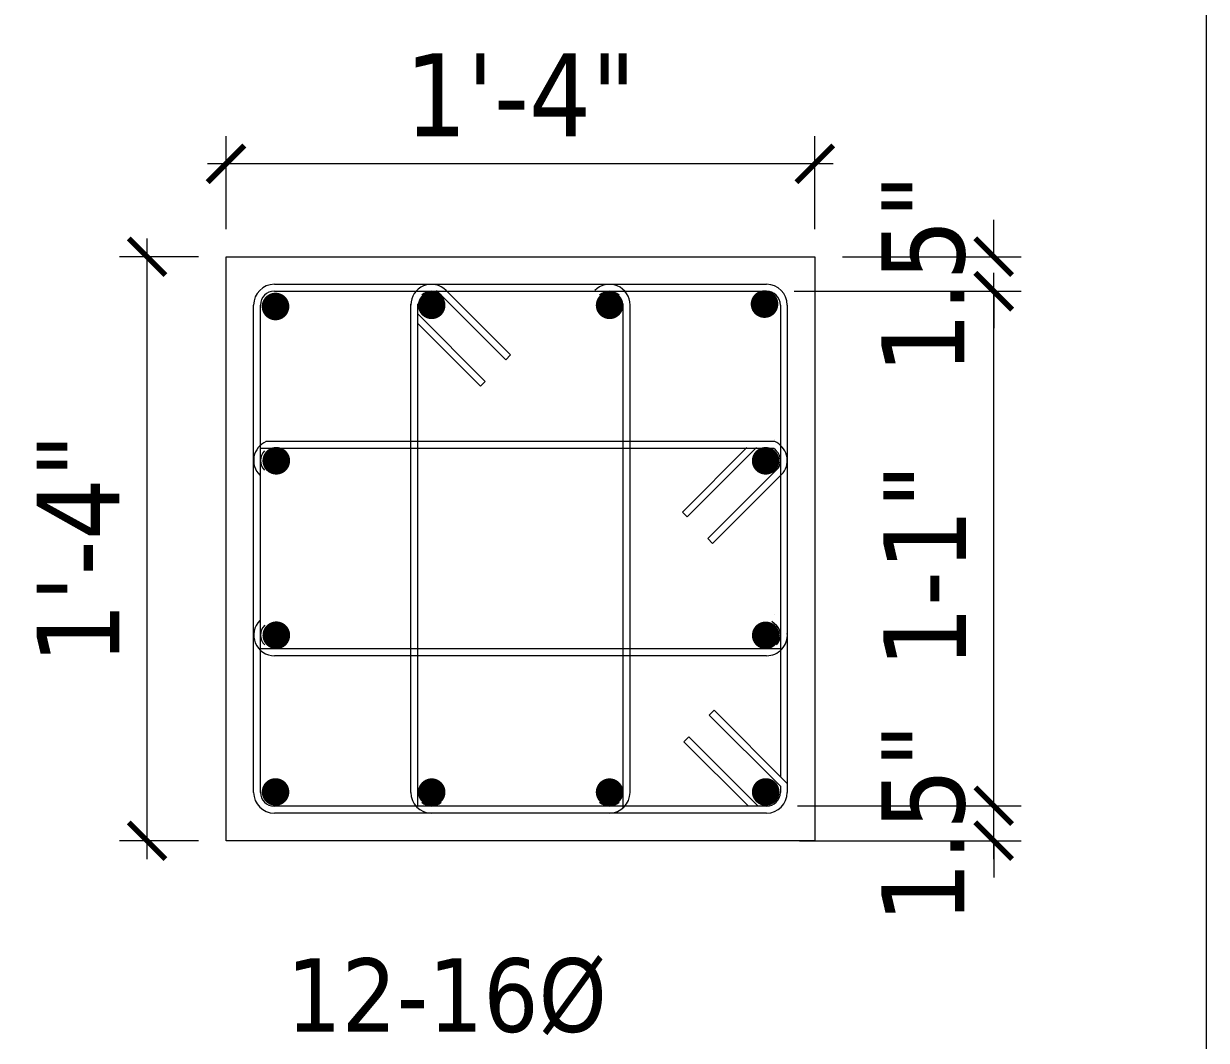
# Model space of a CAD drawing. Header units: inches. Extents: x 130993 to 274375, y -5108 to 103559.
# Drawn here: x 134869.6 to 134998.2, y 50605 to 50715.5 of the extents above; entities that cross this region are included whole.
import ezdxf

# ---------------------------------------------------------------- set-up
doc = ezdxf.new("R2010")
doc.units = ezdxf.units.IN
doc.header["$MEASUREMENT"] = 0
doc.header["$PDMODE"] = 2
doc.header["$PDSIZE"] = -3
for name, color, linetype, lineweight in [('DIMENSION', 142, 'Continuous', 20), ('HATCH', 9, 'Continuous', 9), ('TEXT', 181, 'Continuous', 13)]:
    doc.layers.add(name, color=color, linetype=linetype, lineweight=lineweight)
doc.layers.add('FRAME', color=7, linetype='Continuous')
doc.styles.add('TAHOMA', font='tahoma.ttf', dxfattribs={"height": 9})
doc.dimstyles.new('1-2', dxfattribs={"dimscale": 0, "dimtxt": 8, "dimasz": 4, "dimexe": 3, "dimexo": 3, "dimgap": 3, "dimtad": 1, "dimdec": 0, "dimlfac": 0.25, "dimzin": 3, "dimdsep": 46, "dimlunit": 4, "dimtxsty": 'TAHOMA', "dimblk1": 'ARCHTICK', "dimblk2": 'ARCHTICK', "dimsah": 1, "dimcen": 0, "dimdle": 2, "dimclrd": 6, "dimclre": 6, "dimclrt": 7, "dimadec": 0, "dimazin": 0, "dimtfac": 0.333333, "dimtdec": 0, "dimtix": 1, "dimtofl": 0, "dimtmove": 0, "dimatfit": 2, "dimfxl": 1, "dimtolj": 1, "dimtzin": 0, "dimlwd": -1, "dimlwe": -1, "dimarcsym": 0})

# ---------------------------------------------------------------- blocks, each defined once
blk = doc.blocks.new('_ArchTick')
at = {"color": 0, "linetype": 'ByBlock', "const_width": 0.15}
blk.add_lwpolyline([(-0.5, -0.5), (0.5, 0.5)], dxfattribs=at)
blk = doc.blocks.new('*D1332')
at = {"layer": 'Defpoints', "color": 0, "ltscale": 10}
for p in [(134950.76, 50630.46), (134950.96, 50626.66), (134975.07, 50626.66)]:
    blk.add_point(p, dxfattribs=at)
at = {"layer": 'DIMENSION', "color": 6, "ltscale": 10}
for p, q in [((134975.07, 50630.46), (134975.07, 50634.46)), ((134953.76, 50630.46), (134978.07, 50630.46)), ((134953.96, 50626.66), (134978.07, 50626.66)), ((134975.07, 50626.66), (134975.07, 50622.66))]:
    blk.add_line(p, q, dxfattribs=at)
at = {"layer": 'DIMENSION', "color": 6, "ltscale": 10, "xscale": 4, "yscale": 4, "zscale": 4}
for p, rotation in [((134975.07, 50630.46), 270), ((134975.07, 50626.66), 90)]:
    blk.add_blockref('_ArchTick', p, dxfattribs=dict(at, rotation=rotation))
at = {"layer": 'DIMENSION', "color": 7, "ltscale": 10, "insert": (134967.46, 50628.56), "char_height": 9, "attachment_point": 5, "rotation": 90, "style": 'TAHOMA'}
blk.add_mtext('\\A1;1.5"', dxfattribs=at)
blk = doc.blocks.new('*D1333')
at = {"layer": 'Defpoints', "color": 0, "ltscale": 10}
for p in [(134955.63, 50690.16), (134975.07, 50690.16), (134950.38, 50686.41)]:
    blk.add_point(p, dxfattribs=at)
at = {"layer": 'DIMENSION', "color": 6, "ltscale": 10}
for p, q in [((134975.07, 50690.16), (134975.07, 50694.16)), ((134958.63, 50690.16), (134978.07, 50690.16)), ((134953.38, 50686.41), (134978.07, 50686.41)), ((134975.07, 50686.41), (134975.07, 50682.41))]:
    blk.add_line(p, q, dxfattribs=at)
at = {"layer": 'DIMENSION', "color": 6, "ltscale": 10, "xscale": 4, "yscale": 4, "zscale": 4}
for p, rotation in [((134975.07, 50690.16), 270), ((134975.07, 50686.41), 90)]:
    blk.add_blockref('_ArchTick', p, dxfattribs=dict(at, rotation=rotation))
at = {"layer": 'DIMENSION', "color": 7, "ltscale": 10, "insert": (134967.46, 50688.29), "char_height": 9, "attachment_point": 5, "rotation": 90, "style": 'TAHOMA'}
blk.add_mtext('\\A1;1.5"', dxfattribs=at)
blk = doc.blocks.new('*D1334')
at = {"layer": 'Defpoints', "color": 0, "ltscale": 10}
for p in [(134950.38, 50686.41), (134975.07, 50686.41), (134950.96, 50626.66)]:
    blk.add_point(p, dxfattribs=at)
at = {"layer": 'DIMENSION', "color": 6, "ltscale": 10}
for p, q in [((134975.07, 50624.66), (134975.07, 50688.41)), ((134953.38, 50686.41), (134978.07, 50686.41)), ((134953.96, 50626.66), (134978.07, 50626.66))]:
    blk.add_line(p, q, dxfattribs=at)
at = {"layer": 'DIMENSION', "color": 6, "ltscale": 10, "xscale": 4, "yscale": 4, "zscale": 4}
for p, rotation in [((134975.07, 50686.41), 90), ((134975.07, 50626.66), 270)]:
    blk.add_blockref('_ArchTick', p, dxfattribs=dict(at, rotation=rotation))
at = {"layer": 'DIMENSION', "color": 7, "ltscale": 10, "insert": (134967.56, 50656.54), "char_height": 9, "attachment_point": 5, "rotation": 90, "style": 'TAHOMA'}
blk.add_mtext('\\A1;1-1"', dxfattribs=at)
blk = doc.blocks.new('*D1335')
at = {"layer": 'Defpoints', "color": 0, "ltscale": 10}
for p in [(134883.05, 50690.16), (134891.63, 50690.16), (134891.63, 50626.66)]:
    blk.add_point(p, dxfattribs=at)
at = {"layer": 'DIMENSION', "color": 6, "ltscale": 10}
for p, q in [((134883.05, 50624.66), (134883.05, 50692.16)), ((134888.63, 50690.16), (134880.05, 50690.16)), ((134888.63, 50626.66), (134880.05, 50626.66))]:
    blk.add_line(p, q, dxfattribs=at)
at = {"layer": 'DIMENSION', "color": 6, "ltscale": 10, "xscale": 4, "yscale": 4, "zscale": 4}
for p, rotation in [((134883.05, 50690.16), 90), ((134883.05, 50626.66), 270)]:
    blk.add_blockref('_ArchTick', p, dxfattribs=dict(at, rotation=rotation))
at = {"layer": 'DIMENSION', "color": 7, "ltscale": 10, "insert": (134875.54, 50658.41), "char_height": 9, "attachment_point": 5, "rotation": 90, "style": 'TAHOMA'}
blk.add_mtext('\\A1;1\'-4"', dxfattribs=at)
blk = doc.blocks.new('*D1336')
at = {"layer": 'Defpoints', "color": 0, "ltscale": 10}
for p in [(134891.63, 50700.26), (134891.63, 50690.16), (134955.63, 50690.16)]:
    blk.add_point(p, dxfattribs=at)
at = {"layer": 'DIMENSION', "color": 6, "ltscale": 10}
for p, q in [((134891.63, 50693.16), (134891.63, 50703.26)), ((134955.63, 50693.16), (134955.63, 50703.26)), ((134957.63, 50700.26), (134889.63, 50700.26))]:
    blk.add_line(p, q, dxfattribs=at)
at = {"layer": 'DIMENSION', "color": 6, "ltscale": 10, "xscale": 4, "yscale": 4, "zscale": 4, "rotation": 180}
blk.add_blockref('_ArchTick', (134891.63, 50700.26), dxfattribs=at)
at = {"layer": 'DIMENSION', "color": 6, "ltscale": 10, "xscale": 4, "yscale": 4, "zscale": 4}
blk.add_blockref('_ArchTick', (134955.63, 50700.26), dxfattribs=at)
at = {"layer": 'DIMENSION', "color": 7, "ltscale": 10, "insert": (134923.63, 50707.77), "char_height": 9, "attachment_point": 5, "style": 'TAHOMA'}
blk.add_mtext('\\A1;1\'-4"', dxfattribs=at)

msp = doc.modelspace()

# ---------------------------------------------------------------- linework, layer by layer
at = {"layer": 'DIMENSION', "lineweight": 15}
msp.add_lwpolyline([(134955.63, 50690.16), (134955.63, 50626.66), (134891.63, 50626.66), (134891.63, 50690.16)], close=True, dxfattribs=at)
at = {"layer": 'FRAME', "color": 5, "linetype": 'Continuous', "lineweight": 20}
msp.add_line((134998.18, 50898.12), (134998.18, 50215.08), dxfattribs=at)
at = {"layer": 'HATCH', "lineweight": 5, "ltscale": 50}
for p, q in [((134896.88, 50687.16), (134950.38, 50687.16)), ((134896.88, 50686.41), (134950.38, 50686.41)), ((134922.03, 50678.96), (134914.49, 50686.5)), ((134922.56, 50679.49), (134915.55, 50686.5)), ((134894.63, 50631.91), (134894.63, 50684.91)), ((134895.38, 50631.91), (134895.38, 50684.91)), ((134911.71, 50631.91), (134911.71, 50685.05)), ((134912.46, 50630.41), (134912.46, 50685.05)), ((134934.79, 50630.24), (134934.79, 50685.05)), ((134935.54, 50631.91), (134935.54, 50684.91)), ((134951.88, 50684.91), (134951.88, 50633.64)), ((134952.63, 50684.91), (134952.63, 50631.91)), ((134919.81, 50676.6), (134912.46, 50683.95)), ((134919.28, 50676.07), (134912.46, 50682.89)), ((134922.56, 50679.49), (134922.03, 50678.96)), ((134919.81, 50676.6), (134919.28, 50676.07)), ((134951.19, 50669.31), (134895.38, 50669.31)), ((134951.28, 50670.06), (134895.97, 50670.06)), ((134941.23, 50662.4), (134948.24, 50669.42)), ((134941.76, 50661.87), (134949.3, 50669.42)), ((134951.19, 50669.31), (134951.44, 50669.06)), ((134951.27, 50670.28), (134951.27, 50670.28)), ((134943.98, 50659.51), (134951.71, 50667.24)), ((134944.51, 50658.98), (134952.19, 50666.66)), ((134941.23, 50662.4), (134941.76, 50661.87)), ((134943.98, 50659.51), (134944.51, 50658.98)), ((134951.27, 50651.3), (134951.28, 50651.3)), ((134950.97, 50650.55), (134951.45, 50650.08)), ((134951.88, 50647.52), (134895.38, 50647.52)), ((134950.39, 50646.77), (134896.89, 50646.77)), ((134944.14, 50640.32), (134944.67, 50640.85)), ((134944.14, 50640.32), (134951.88, 50632.58)), ((134944.67, 50640.85), (134952.63, 50632.89)), ((134941.39, 50637.42), (134941.92, 50637.95)), ((134941.39, 50637.42), (134948.4, 50630.41)), ((134941.92, 50637.95), (134949.47, 50630.41)), ((134951.88, 50632.58), (134951.88, 50631.91)), ((134950.38, 50630.41), (134896.88, 50630.41)), ((134950.38, 50629.66), (134896.88, 50629.66))]:
    msp.add_line(p, q, dxfattribs=at)
at = {"layer": 'HATCH', "lineweight": 5, "ltscale": 50, "const_width": 1.5}
for points in [[(134897.01, 50685.5, 1), (134897.01, 50684, 1)], [(134913.98, 50685.63, 1), (134913.98, 50684.13, 1)], [(134933.32, 50685.63, 1), (134933.32, 50684.13, 1)], [(134950.16, 50685.76, 1), (134950.16, 50684.26, 1)], [(134896.56, 50668.51, 1), (134897.62, 50667.44, 1)], [(134949.75, 50668.5, 1), (134950.81, 50667.44, 1)], [(134896.56, 50649.53, 1), (134897.63, 50648.47, 1)], [(134949.76, 50649.52, 1), (134950.82, 50648.46, 1)], [(134897.01, 50632.71, 1), (134897.01, 50631.21, 1)], [(134913.98, 50631.19, -1), (134913.98, 50632.69, -1)], [(134933.32, 50631.19, -1), (134933.32, 50632.69, -1)], [(134950.29, 50632.71, 1), (134950.29, 50631.21, 1)]]:
    msp.add_lwpolyline(points, format="xyb", close=True, dxfattribs=at)
at = {"layer": 'HATCH', "lineweight": 5, "ltscale": 50}
for centre, radius, start, end in [((134896.88, 50684.91), 2.25, 90, 180), ((134913.96, 50684.91), 2.25, 45, 180), ((134933.29, 50684.91), 2.25, 0, 135), ((134950.38, 50684.91), 2.25, 0, 90), ((134896.88, 50684.91), 1.5, 90, 180), ((134913.96, 50684.91), 1.5, 45, 135), ((134933.29, 50684.91), 1.5, 45, 135), ((134950.38, 50684.91), 1.5, 0, 90), ((134896.88, 50668), 2.25, 113.6484, 225), ((134950.38, 50668), 2.25, 323.6257, 66.3516), ((134896.88, 50668), 1.5, 135, 225), ((134950.38, 50668), 1.5, 315, 45), ((134896.89, 50649.02), 2.25, 135, 270), ((134896.89, 50649.02), 1.5, 135, 225), ((134950.39, 50649.02), 1.5, 315, 45), ((134950.39, 50649.02), 2.25, 270, 4.8171), ((134896.88, 50631.91), 2.25, 180, 270), ((134896.88, 50631.91), 1.5, 180, 270), ((134913.96, 50631.91), 2.25, 180, 270), ((134933.29, 50631.91), 2.25, 270, 0), ((134950.38, 50631.91), 2.25, 270, 0), ((134950.38, 50631.91), 1.5, 270, 0), ((134913.96, 50631.91), 1.5, 225, 315), ((134933.29, 50631.91), 1.5, 225, 315)]:
    msp.add_arc(centre, radius, start, end, dxfattribs=at)

# ---------------------------------------------------------------- texts
at = {"layer": 'TEXT', "linetype": 'Continuous', "insert": (134889.18, 50609.69), "char_height": 8, "attachment_point": 4, "style": 'TAHOMA'}
msp.add_mtext('   12-16%%C', dxfattribs=at)

# ---------------------------------------------------------------- dimensions: what is measured, and where the dimension line sits
at = {"layer": 'DIMENSION', "ltscale": 10}
dim = msp.add_linear_dim(base=(134891.63, 50700.26), p1=(134955.63, 50690.16), p2=(134891.63, 50690.16), dimstyle='1-2', override={"dimscale": 1}, dxfattribs=at)
dim.commit()
dim.dimension.update_dxf_attribs({"geometry": '*D1336', "text_midpoint": (134923.63, 50707.77)})
for base, p1, p2, text, picture, middle in [((134975.07, 50690.16), (134950.38, 50686.41), (134955.63, 50690.16), '1.5"', '*D1333', (134967.46, 50688.29)), ((134975.07, 50686.41), (134950.96, 50626.66), (134950.38, 50686.41), '1-1"', '*D1334', (134967.56, 50656.54)), ((134975.07, 50626.66), (134950.76, 50630.46), (134950.96, 50626.66), '1.5"', '*D1332', (134967.46, 50628.56))]:
    dim = msp.add_linear_dim(base=base, p1=p1, p2=p2, angle=270, text=text, dimstyle='1-2', override={"dimscale": 1}, dxfattribs=at)
    dim.commit()
    dim.dimension.update_dxf_attribs({"geometry": picture, "text_midpoint": middle})
dim = msp.add_linear_dim(base=(134883.05, 50690.16), p1=(134891.63, 50626.66), p2=(134891.63, 50690.16), angle=90, dimstyle='1-2', override={"dimscale": 1}, dxfattribs=at)
dim.commit()
dim.dimension.update_dxf_attribs({"geometry": '*D1335', "text_midpoint": (134875.54, 50658.41)})

doc.saveas('drawing.dxf')
